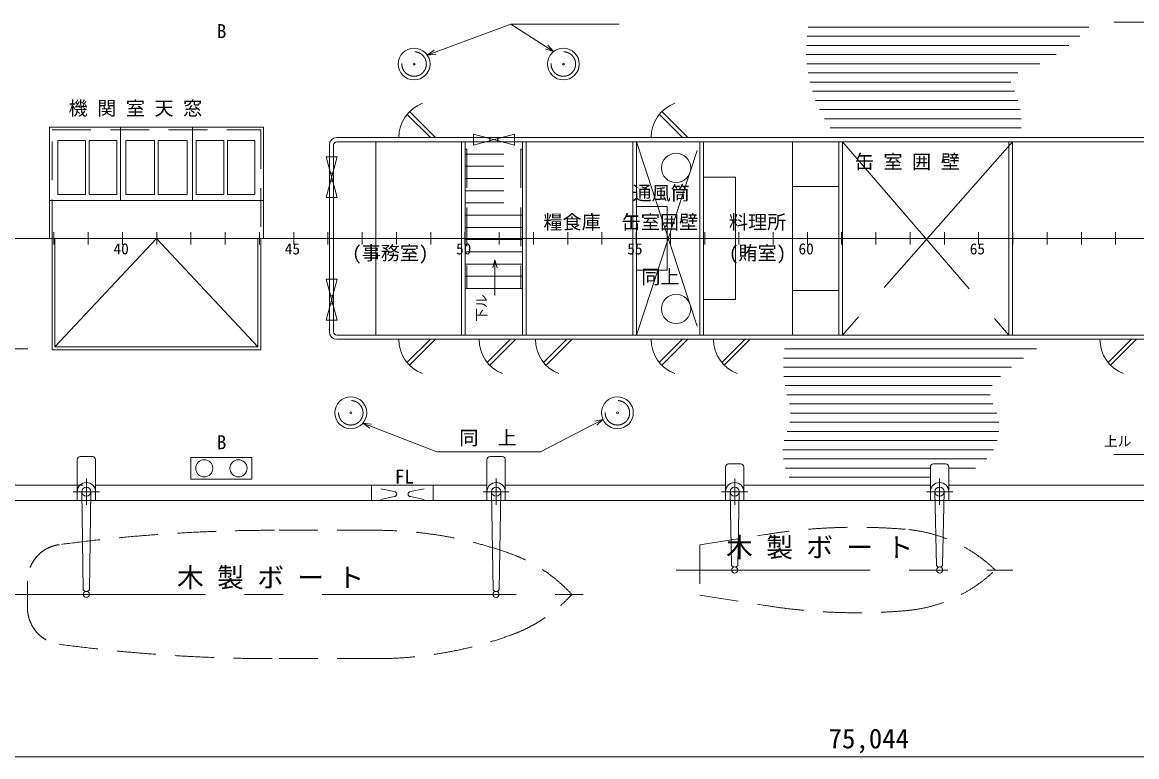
# Model space of a CAD drawing. Units: millimetres, scale not verified. Extents: x -51050 to 51050, y -29701 to 29699.
# Drawn here: x -17294 to 927, y 1765 to 13776 of the extents above; entities that cross this region are included whole.
import ezdxf
from ezdxf.enums import TextEntityAlignment as Align

# ---------------------------------------------------------------- set-up
doc = ezdxf.new("R2010")
doc.units = ezdxf.units.MM
doc.header["$LTSCALE"] = 100
doc.linetypes.add('USER1', pattern=[50.8, 31.75, -6.35, 6.35, -6.35])
doc.linetypes.add('USER2', pattern=[9.525, 6.35, -3.175])
for name, color, linetype, lineweight in [('0-2_sunpou', 7, 'Continuous', 18), ('0-3_keijou', 7, 'Continuous', 18), ('0-5_text', 7, 'Continuous', 18), ('0-6_center', 7, 'USER1', 18), ('0-7_hachi', 7, 'Continuous', 18)]:
    doc.layers.add(name, color=color, linetype=linetype, lineweight=lineweight)
doc.styles.add('ＭＳ ゴシック', font='')
doc.styles.get('ＭＳ ゴシック').set_extended_font_data('MS Gothic')

msp = doc.modelspace()

# ---------------------------------------------------------------- linework, layer by layer
at = {"layer": '0-2_sunpou'}
for p, q in [((-42019.2, 10241.4), (40876.1, 10241.4)), ((-16777, 10341.4), (-16777, 10141.4)), ((-16217, 10341.4), (-16217, 10141.4)), ((-15657, 10341.4), (-15657, 10141.4)), ((-15097, 10341.4), (-15097, 10141.4)), ((-14537, 10341.4), (-14537, 10141.4)), ((-13977, 10341.4), (-13977, 10141.4)), ((-13417, 10341.4), (-13417, 10141.4)), ((-12857, 10341.4), (-12857, 10141.4)), ((-12297, 10341.4), (-12297, 10141.4)), ((-11737, 10341.4), (-11737, 10141.4)), ((-11177, 10341.4), (-11177, 10141.4)), ((-10617, 10341.4), (-10617, 10141.4)), ((-10057, 10341.4), (-10057, 10141.4)), ((-9497, 10341.4), (-9497, 10141.4)), ((-8937, 10341.4), (-8937, 10141.4)), ((-8377, 10341.4), (-8377, 10141.4)), ((-7817, 10341.4), (-7817, 10141.4)), ((-7257, 10341.4), (-7257, 10141.4)), ((-6697, 10341.4), (-6697, 10141.4)), ((-6137, 10341.4), (-6137, 10141.4)), ((-5577, 10341.4), (-5577, 10141.4)), ((-5017, 10341.4), (-5017, 10141.4)), ((-4457, 10341.4), (-4457, 10141.4)), ((-3897, 10341.4), (-3897, 10141.4)), ((-3337, 10341.4), (-3337, 10141.4)), ((-2777, 10341.4), (-2777, 10141.4)), ((-2217, 10341.4), (-2217, 10141.4)), ((-1657, 10341.4), (-1657, 10141.4)), ((-1097, 10341.4), (-1097, 10141.4)), ((-537, 10341.4), (-537, 10141.4)), ((23, 10341.4), (23, 10141.4)), ((583, 10341.4), (583, 10141.4)), ((34348.4, 1764.6), (-40695.6, 1764.6))]:
    msp.add_line(p, q, dxfattribs=at)
at = {"layer": '0-3_keijou'}
for p, q in [((-10622.4, 11891.4), (-11004.7, 12272.6)), ((-10537.5, 11891.4), (-10962.3, 12315.1)), ((-6497.5, 11891.4), (-6879.7, 12272.6)), ((-6412.6, 11891.4), (-6837.4, 12315.1)), ((-15691.1, 10861.4), (-15691.1, 12061.4)), ((-14511.1, 10861.4), (-14511.1, 12061.4)), ((-12153.5, 11891.4), (5521.5, 11891.4)), ((-9918.5, 11946.4), (-9918.5, 11766.4)), ((-9918.5, 11946.4), (-9248.5, 11766.4)), ((-9248.5, 11946.4), (-9918.5, 11766.4)), ((-9648.5, 11891.4), (-9648.5, 11821.4)), ((-9518.5, 11891.4), (-9518.5, 11821.4)), ((-9248.5, 11946.4), (-9248.5, 11766.4)), ((-16261.1, 11841.4), (-16711.1, 11841.4)), ((-16711.1, 10961.4), (-16711.1, 11841.4)), ((-16261.1, 10961.4), (-16261.1, 11841.4)), ((-15751.1, 11841.4), (-16201.1, 11841.4)), ((-16201.1, 10961.4), (-16201.1, 11841.4)), ((-15751.1, 10961.4), (-15751.1, 11841.4)), ((-15601.1, 11841.4), (-15131.1, 11841.4)), ((-15601.1, 10961.4), (-15601.1, 11841.4)), ((-15131.1, 10961.4), (-15131.1, 11841.4)), ((-15071.1, 11841.4), (-14601.1, 11841.4)), ((-15071.1, 10961.4), (-15071.1, 11841.4)), ((-14601.1, 10961.4), (-14601.1, 11841.4)), ((-14451.1, 11841.4), (-14001.1, 11841.4)), ((-14451.1, 10961.4), (-14451.1, 11841.4)), ((-14001.1, 10961.4), (-14001.1, 11841.4)), ((-13941.1, 10961.4), (-13941.1, 11841.4)), ((-13941.1, 11841.4), (-13491.1, 11841.4)), ((-13491.1, 10961.4), (-13491.1, 11841.4)), ((-12273.5, 11771.4), (-12273.5, 8711.4)), ((-12203.5, 11771.4), (-12203.5, 8711.4)), ((-12153.5, 11821.4), (5521.5, 11821.4)), ((-11513.5, 11821.4), (-11513.5, 8661.4)), ((-10113.5, 11821.4), (-10113.5, 8661.4)), ((-10053.5, 11821.4), (-10053.5, 8661.4)), ((-10023.5, 11701.4), (-10053.5, 11701.4)), ((-9143.5, 11701.4), (-9113.5, 11701.4)), ((-9113.5, 11821.4), (-9113.5, 8661.4)), ((-9053.5, 11821.4), (-9053.5, 8661.4)), ((-7313.5, 11821.4), (-7313.5, 8661.4)), ((-7253.5, 11821.4), (-7253.5, 8661.4)), ((-6213.5, 11821.4), (-6213.5, 8661.4)), ((-6153.5, 11821.4), (-6153.5, 8661.4)), ((-4703.5, 11821.4), (-4703.5, 8661.4)), ((-3943.5, 11821.4), (-3943.5, 8661.4)), ((-3883.5, 11821.4), (-3883.5, 8661.4)), ((-1163.5, 11821.4), (-1163.5, 8661.4)), ((-1103.5, 11821.4), (-1103.5, 8661.4)), ((-12328.5, 11578.5), (-12148.5, 11578.5)), ((-12328.5, 10908.5), (-12148.5, 11578.5)), ((-12328.5, 11578.5), (-12148.5, 10908.5)), ((-12273.5, 11308.5), (-12203.5, 11308.5)), ((-12273.5, 11178.5), (-12203.5, 11178.5)), ((-16261.1, 10961.4), (-16711.1, 10961.4)), ((-15751.1, 10961.4), (-16201.1, 10961.4)), ((-15601.1, 10961.4), (-15131.1, 10961.4)), ((-15071.1, 10961.4), (-14601.1, 10961.4)), ((-14451.1, 10961.4), (-14001.1, 10961.4)), ((-13941.1, 10961.4), (-13491.1, 10961.4)), ((-4703.5, 11091.4), (-3943.5, 11091.4)), ((-16851.1, 10861.4), (-13351.1, 10861.4)), ((-12328.5, 10908.5), (-12148.5, 10908.5)), ((-10053.5, 10621.4), (-9113.5, 10621.4)), ((-10053.5, 10421.4), (-9113.5, 10421.4)), ((-16851.1, 10241.4), (-13351.1, 10241.4)), ((-10053.5, 10221.4), (-9113.5, 10221.4)), ((-10053.5, 10021.4), (-9113.5, 10021.4)), ((-10053.5, 9821.4), (-9113.5, 9821.4)), ((-7253.5, 9721.4), (-6748.5, 9721.4)), ((-12328.5, 9574.2), (-12148.5, 9574.2)), ((-12328.5, 9574.2), (-12148.5, 8904.2)), ((-12328.5, 8904.2), (-12148.5, 9574.2)), ((-10053.5, 9621.4), (-9113.5, 9621.4)), ((-12273.5, 9304.2), (-12203.5, 9304.2)), ((-10053.5, 9421.4), (-9113.5, 9421.4)), ((-4703.5, 9391.4), (-3943.5, 9391.4)), ((-12273.5, 9174.2), (-12203.5, 9174.2)), ((-6153.5, 9241.4), (-5633.5, 9241.4)), ((-12328.5, 8904.2), (-12148.5, 8904.2)), ((-12153.5, 8661.4), (5521.5, 8661.4)), ((-12153.5, 8591.4), (5521.5, 8591.4)), ((-10622.4, 8591.4), (-11004.7, 8210.1)), ((-10537.5, 8591.4), (-10962.3, 8167.7)), ((-9311.7, 8591.4), (-9693.9, 8210.1)), ((-9226.7, 8591.4), (-9651.5, 8167.7)), ((-8390.1, 8591.4), (-8772.3, 8210.1)), ((-8305.1, 8591.4), (-8729.9, 8167.7)), ((-6497.5, 8591.4), (-6879.7, 8210.1)), ((-6412.6, 8591.4), (-6837.4, 8167.7)), ((-5476.8, 8591.4), (-5859, 8210.1)), ((-5391.9, 8591.4), (-5816.7, 8167.7)), ((841, 8591.4), (458.7, 8210.1)), ((925.9, 8591.4), (501.1, 8167.7)), ((-16396.5, 5952.4), (-16396.5, 6622.4)), ((-16346.5, 6672.4), (-16146.5, 6672.4)), ((-16096.5, 6622.4), (-16096.5, 5952.4)), ((-13538.9, 6306.4), (-13538.9, 6656.4)), ((-9696.5, 5952.4), (-9696.5, 6622.4)), ((-9646.5, 6672.4), (-9446.5, 6672.4)), ((-9396.5, 6622.4), (-9396.5, 5952.4)), ((-5796.5, 5952.4), (-5796.5, 6502.4)), ((-5746.5, 6552.4), (-5546.5, 6552.4)), ((-5496.5, 6502.4), (-5496.5, 5952.4)), ((-2446.5, 5952.4), (-2446.5, 6502.4)), ((-2396.5, 6552.4), (-2196.5, 6552.4)), ((-2146.5, 6502.4), (-2146.5, 5952.4)), ((-20857.2, 6206.4), (-16296.5, 6206.4)), ((-16096.5, 6206.4), (-9696.5, 6206.4)), ((-14538.9, 6306.4), (-13538.9, 6306.4)), ((-11584.1, 6206.4), (-11584.1, 5952.4)), ((-10574.1, 6206.4), (-10574.1, 5952.4)), ((-9396.5, 6206.4), (-5796.5, 6206.4)), ((-5496.5, 6206.4), (-2446.5, 6206.4)), ((-2146.5, 6206.4), (2246.5, 6206.4)), ((-11432, 6147), (-11212.4, 6099.9)), ((-11212.4, 6019.9), (-11432, 5972.8)), ((-10726.1, 6147), (-10945.7, 6099.9)), ((-10945.7, 6019.9), (-10726.1, 5972.8)), ((-20857.2, 5952.4), (8592.3, 5952.4)), ((-16173.8, 5952.4), (-9619.2, 5952.4)), ((-9373.8, 5952.4), (-5719.2, 5952.4)), ((-5573.8, 5952.4), (-2368.9, 5952.4))]:
    msp.add_line(p, q, dxfattribs=at)
at = {"layer": '0-3_keijou', "linetype": 'USER2'}
for p, q in [((-10023.5, 11701.4), (-10023.5, 9421.4)), ((-9143.5, 11701.4), (-9143.5, 9421.4)), ((-10053.5, 11621.4), (-9113.5, 11621.4)), ((-10053.5, 11421.4), (-9113.5, 11421.4)), ((-10053.5, 11221.4), (-9113.5, 11221.4)), ((-10053.5, 11021.4), (-9113.5, 11021.4)), ((-10053.5, 10821.4), (-9113.5, 10821.4)), ((-11509.3, 5468.3), (-13172.6, 5468.3)), ((-6215.5, 5228), (-5147.8, 5398.6)), ((-6215.5, 5228), (-6215.5, 4408.7)), ((-17209.5, 4638.4), (-17209.5, 4418.3)), ((-17209.5, 4198.3), (-17209.5, 4418.3)), ((-6215.5, 4408.7), (-5147.8, 4238.1)), ((-11509.3, 3368.3), (-13172.6, 3368.3))]:
    msp.add_line(p, q, dxfattribs=at)
at = {"layer": '0-3_keijou'}
for points in [[(-13351.1, 10241.4), (-13351.1, 12061.4), (-16851.1, 12061.4), (-16851.1, 10241.4)], [(-6153.5, 11241.4), (-5633.5, 11241.4), (-5633.5, 9241.4)], [(-7253.5, 10761.4), (-6748.5, 10761.4), (-6748.5, 9721.4)], [(-16806.1, 10241.4), (-16806.1, 8421.4), (-13396.1, 8421.4), (-13396.1, 10241.4)], [(-16761.1, 10241.4), (-16761.1, 8466.4), (-13441.1, 8466.4), (-13441.1, 10241.4)], [(-14538.9, 6306.4), (-14538.9, 6656.4), (-13538.9, 6656.4)], [(-16266.5, 4464.2), (-16296.5, 4491.9), (-16321.5, 6099.7)], [(-16226.5, 4464.2), (-16196.5, 4491.9), (-16171.5, 6099.7)], [(-9566.5, 4464.2), (-9596.5, 4491.9), (-9621.5, 6099.7)], [(-9526.5, 4464.2), (-9496.5, 4491.9), (-9471.5, 6099.7)], [(-5666.5, 4864.2), (-5696.5, 4891.9), (-5721.5, 6099.7)], [(-5626.5, 4864.2), (-5596.5, 4891.9), (-5571.5, 6099.7)], [(-2316.5, 4864.2), (-2346.5, 4891.9), (-2371.5, 6099.7)], [(-2276.5, 4864.2), (-2246.5, 4891.9), (-2221.5, 6099.7)]]:
    msp.add_lwpolyline(points, dxfattribs=at)
at = {"layer": '0-3_keijou', "linetype": 'USER2'}
msp.add_lwpolyline([(-16806.1, 10241.4), (-16806.1, 12016.4), (-13396.1, 12016.4), (-13396.1, 10241.4)], dxfattribs=at)
at = {"layer": '0-3_keijou'}
for centre, radius in [((-10888, 13093.3), 260), ((-8447.3, 13093.3), 260), ((-10888, 13093.3), 15), ((-8447.3, 13093.3), 15), ((-6604.7, 11394.4), 240), ((-6604.7, 9088.4), 240), ((-11923.3, 7389.5), 260), ((-7563.5, 7389.5), 260), ((-11923.3, 7389.5), 15), ((-7563.5, 7389.5), 15), ((-14318.9, 6481.4), 140), ((-13758.9, 6481.4), 140), ((-16246.5, 6098.3), 75), ((-9546.5, 6098.3), 75), ((-5646.5, 6098.3), 75), ((-2296.5, 6098.3), 75), ((-5646.5, 4818.3), 50), ((-2296.5, 4818.3), 50), ((-16246.5, 4418.3), 50), ((-9546.5, 4418.3), 50)]:
    msp.add_circle(centre, radius, dxfattribs=at)
at = {"layer": '0-3_keijou', "linetype": 'USER2'}
for centre in [(-10888, 13093.3), (-8447.3, 13093.3), (-11923.3, 7389.5), (-7563.5, 7389.5)]:
    msp.add_circle(centre, 200, dxfattribs=at)
at = {"layer": '0-3_keijou'}
for centre, radius, start, end in [((-10537.5, 11891.4), 600, 110.98994, 179.96355), ((-6412.6, 11891.4), 600, 110.98994, 179.96355), ((-12153.5, 11771.4), 120, 90, 180), ((-12153.5, 11771.4), 50, 90, 180), ((-12153.5, 8711.4), 120, 180, 270), ((-12153.5, 8711.4), 50, 180, 270), ((-10537.5, 8591.4), 600, 180.03645, 249.01006), ((-9226.7, 8591.4), 600, 180.03645, 249.01006), ((-8305.1, 8591.4), 600, 180.03645, 249.01006), ((-6412.6, 8591.4), 600, 180.03645, 249.01006), ((-5391.9, 8591.4), 600, 180.03645, 249.01006), ((925.9, 8591.4), 600, 180.03645, 249.01006), ((-16346.5, 6622.4), 50, 90, 180), ((-16146.5, 6622.4), 50, 0, 90), ((-9646.5, 6622.4), 50, 90, 180), ((-9446.5, 6622.4), 50, 0, 90), ((-5746.5, 6502.4), 50, 90, 180), ((-5546.5, 6502.4), 50, 0, 90), ((-2396.5, 6502.4), 50, 90, 180), ((-2196.5, 6502.4), 50, 0, 90), ((-16246.5, 6098.3), 150, 0, 180), ((-9546.5, 6098.3), 150, 0, 180), ((-5646.5, 6098.3), 150, 0, 180), ((-2296.5, 6098.3), 150, 0, 180), ((-11212.4, 6059.9), 40, 270, 90), ((-10945.7, 6059.9), 40, 90, 270)]:
    msp.add_arc(centre, radius, start, end, dxfattribs=at)
at = {"layer": '0-3_keijou', "linetype": 'USER2'}
for centre, radius, start, end in [((-13172.6, -20931.7), 26400, 90, 97.65527), ((-11509.3, -1031.7), 6500, 70.21553, 90), ((-3649, -3982.4), 9500, 85.18734, 99.07742), ((-3053.3, 3092.5), 2400, 45.97871, 85.18734), ((-16609.5, 4638.4), 600, 97.65527, 180), ((-10155.3, 2732.2), 2500, 42.41098, 70.21553), ((-3053.3, 6544.1), 2400, 274.81266, 314.02129), ((-10155.3, 6104.4), 2500, 289.78447, 317.58902), ((-16609.5, 4198.3), 600, 180, 262.34473), ((-3649, 13619.1), 9500, 260.92258, 274.81266), ((-11509.3, 9868.3), 6500, 270, 289.78447), ((-13172.6, 29768.3), 26400, 262.34473, 270)]:
    msp.add_arc(centre, radius, start, end, dxfattribs=at)
at = {"layer": '0-5_text'}
for p, q in [((-8608.1, 13297.6), (-9308.5, 13742.9)), ((1406.5, 13776.4), (554.4, 13776.4)), ((-10673, 13239.5), (-10558.8, 13320.2)), ((-8608.1, 13297.6), (-8741.6, 13339.5)), ((-8608.1, 13297.6), (-8702.7, 13400.7)), ((-10673, 13239.5), (-10533.7, 13252.3)), ((-9566.2, 9892.8), (-9602.4, 9757.7)), ((-9566.2, 9892.8), (-9566.2, 9306.1)), ((-9566.2, 9892.8), (-9530, 9757.7)), ((-11725.8, 7220.3), (-11586.7, 7205.3)), ((-11725.8, 7220.3), (-11612.9, 7137.7)), ((-7799.4, 7280.1), (-8822.1, 6751.3)), ((-7799.4, 7280.1), (-7936.1, 7250.1)), ((-7799.4, 7280.1), (-7902.8, 7185.8)), ((1406.5, 6706.4), (554.4, 6706.4))]:
    msp.add_line(p, q, dxfattribs=at)
for points in [[(-10673, 13239.5), (-9308.5, 13742.9), (-7533.2, 13742.9)], [(-20035.6, 9142.3), (-19951.9, 8435.4), (-17203.2, 8435.4)], [(-11725.8, 7220.3), (-10514.3, 6751.3), (-8822.1, 6751.3)]]:
    msp.add_lwpolyline(points, dxfattribs=at)
at = {"layer": '0-6_center'}
for p, q in [((-7253.5, 11821.4), (-6213.5, 8661.4)), ((-7253.5, 8661.4), (-6213.5, 11821.4)), ((-1103.5, 11821.4), (-3883.5, 8661.4)), ((-3883.5, 11821.4), (-1163.5, 8661.4)), ((-16246.5, 5883.6), (-16246.5, 6313.1)), ((-9546.5, 5883.6), (-9546.5, 6313.1)), ((-5646.5, 5883.6), (-5646.5, 6313.1)), ((-2296.5, 5883.6), (-2296.5, 6313.1)), ((-16461.3, 6098.3), (-16031.8, 6098.3)), ((-9761.3, 6098.3), (-9331.8, 6098.3)), ((-5861.3, 6098.3), (-5431.8, 6098.3)), ((-2511.3, 6098.3), (-2081.8, 6098.3)), ((-6605.2, 4818.3), (-1097.8, 4818.3)), ((-17473.5, 4418.3), (-8124, 4418.3))]:
    msp.add_line(p, q, dxfattribs=at)
msp.add_lwpolyline([(-16761.1, 8466.4), (-15101.1, 10241.4), (-13441.1, 8466.4)], dxfattribs=at)
at = {"layer": '0-7_hachi'}
for p, q in [((145.7, 13698.6), (-4443.2, 13698.6)), ((-4.6, 13548.6), (-4463.2, 13548.6)), ((-180.8, 13398.6), (-4474, 13398.6)), ((-391.9, 13248.6), (-4474.8, 13248.6)), ((-655.3, 13098.6), (-4465.5, 13098.6)), ((-1016.3, 12948.6), (-4446, 12948.6)), ((-1132.5, 12798.6), (-4416, 12798.6)), ((-1069.9, 12648.6), (-4375.1, 12648.6)), ((-1014.7, 12498.6), (-4322.6, 12498.6)), ((-979.7, 12348.6), (-4257.7, 12348.6)), ((-963.1, 12198.6), (-4179, 12198.6)), ((-964.2, 12048.6), (-4084.9, 12048.6)), ((-710.4, 8434.2), (-4833.8, 8434.2)), ((-921.8, 8284.2), (-4847.1, 8284.2)), ((-1117.4, 8134.2), (-4849.6, 8134.2)), ((-1299.5, 7984.2), (-4841.4, 7984.2)), ((-1437.5, 7834.2), (-4822.3, 7834.2)), ((-1470.5, 7684.2), (-4792.1, 7684.2)), ((-1425.9, 7534.2), (-4752.3, 7534.2)), ((-1358.8, 7384.2), (-4733.3, 7384.2)), ((-1326.5, 7234.2), (-4744.3, 7234.2)), ((-1352.6, 6934.2), (-4836, 6934.2)), ((-1324.5, 7084.2), (-4786.6, 7084.2)), ((-1414.4, 6784.2), (-4856.8, 6784.2)), ((-1521.1, 6634.2), (-4850.7, 6634.2)), ((-2446.5, 6484.2), (-4817.3, 6484.2)), ((-1708.9, 6484.2), (-2146.5, 6484.2)), ((-2446.5, 6334.2), (-4752.8, 6334.2))]:
    msp.add_line(p, q, dxfattribs=at)

# ---------------------------------------------------------------- texts
at = {"layer": '0-2_sunpou', "style": 'ＭＳ ゴシック'}
for s, height, p in [('40', 183.3, (-15802.4, 9924.9)), ('45', 183.3, (-13002.4, 9924.9)), ('50', 183.3, (-10202.4, 9924.9)), ('55', 183.3, (-7402.4, 9924.9)), ('60', 183.3, (-4602.4, 9924.9)), ('65', 183.3, (-1802.4, 9924.9)), ('75,044', 322.6, (-4111.1, 1804))]:
    msp.add_text(s, height=height, dxfattribs=at).set_placement(p, align=Align.BOTTOM_LEFT)
at = {"layer": '0-5_text', "style": 'ＭＳ ゴシック'}
for s, height, p in [('B', 229.1, (-14113.6, 13448.1)), ('機 関 室 天 窓', 229.1, (-16538.7, 12187.6)), ('缶 室 囲 壁', 229.1, (-3682.2, 11312.6)), ('通風筒', 229.1, (-7317.7, 10800.7)), ('糧食庫', 229.1, (-8773, 10326)), ('缶室囲壁', 229.1, (-7493.5, 10326)), ('料理所', 229.1, (-5740.8, 10326)), ('(事務室)', 229.1, (-11902.1, 9820.9)), ('(賄室)', 229.1, (-5740.8, 9820.9)), ('同上', 229.1, (-7171.9, 9431)), ('同\u3000上', 229.1, (-10147.1, 6796.1)), ('B', 229.1, (-14113.6, 6724.7)), ('上ル', 165, (390.3, 6792.8)), ('FL', 229.1, (-11203.3, 6163.5)), ('木 製 ボ ー ト', 320.7, (-5786.5, 4933.7)), ('木 製 ボ ー ト', 320.7, (-14764.2, 4438.6))]:
    msp.add_text(s, height=height, dxfattribs=at).set_placement(p, align=Align.BOTTOM_LEFT)
msp.add_text('下ル', height=165, rotation=90, dxfattribs=at).set_placement((-9652.6, 8878.2), align=Align.BOTTOM_LEFT)

doc.saveas('drawing.dxf')
